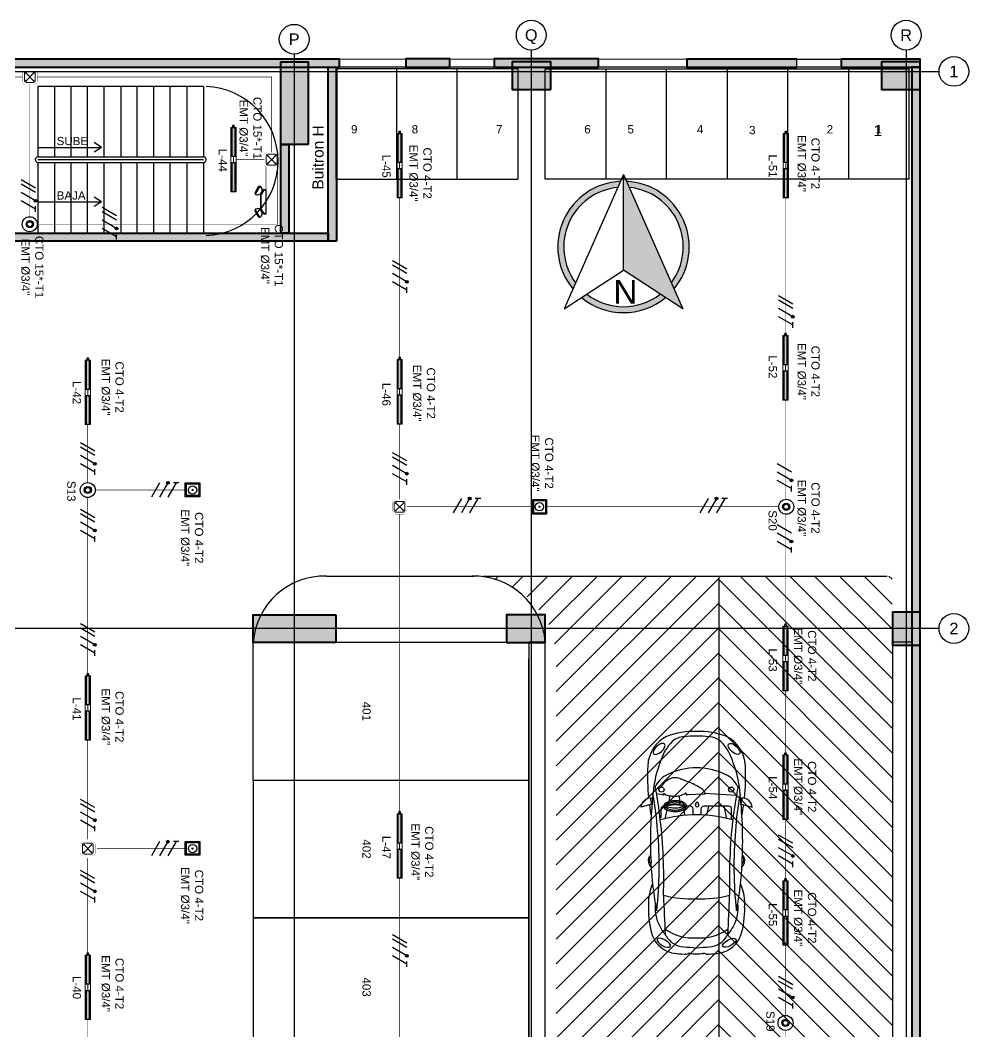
# Model space of a CAD drawing. Header units: millimetres. Extents: x -629 to 509, y -240 to 968.
# Drawn here: x 261.21 to 278.41, y 85.41 to 103.75 of the extents above; entities that cross this region are included whole.
import ezdxf
from ezdxf.enums import TextEntityAlignment as Align
from ezdxf.lldxf.tags import DXFTag

# ---------------------------------------------------------------- set-up
doc = ezdxf.new("R2010")
doc.units = ezdxf.units.MM
doc.linetypes.add('DASHED2', pattern=[9.525, 6.35, -3.175])
doc.linetypes.add('LÍNEAS_OCULTASX2', pattern=[0.75, 0.5, -0.25])
for name, color, linetype in [('-ALAMBRADO', 7, 'Continuous'), ('-CN-GYD-ILUMINACION-EM', 1, 'Continuous'), ('-CN-GYD-TEXTOS', 7, 'Continuous'), ('-parquead', 253, 'Continuous'), ('@F1', 251, 'Continuous'), ('A_CIRCULO DE EJES', 252, 'Continuous'), ('AREA PARQUEO', 253, 'Continuous'), ('CAJA DE PASO', 86, 'Continuous'), ('GG_EMERGENCIA 03', 1, 'Continuous'), ('GG_LUMINARIA LED HERMETICA', 1, 'Continuous'), ('GG_PISO 2', 8, 'Continuous'), ('GG_PISO 3', 8, 'Continuous'), ('GG_PISO 4', 8, 'Continuous'), ('HACHTCOLUMNA', 252, 'Continuous'), ('LUMINARIA DE EMERGENCIA', 5, 'Continuous'), ('NORTE', 7, 'Continuous'), ('PROYECCION', 251, 'DASHED2'), ('SENSOR MOVIMIENTO', 3, 'Continuous'), ('Textos-espacios', 253, 'Continuous')]:
    doc.layers.add(name, color=color, linetype=linetype)
doc.layers.add('-auxiliar', color=190, linetype='Continuous', plot=False)
for name, color, linetype, lineweight in [('-CN-GYD-INTERRUPTORES DE PARED', 3, 'Continuous', 20), ('-CN-GYD-TUBERÍA PRINCIPAL ILUMINACION', 5, 'Continuous', 5), ('-CN-GYD-TUBERÍA TOMACORRIENTE PVC', 86, 'Continuous', 18), ('_TEXTO', 7, 'Continuous', 9), ('Estructura', 250, 'Continuous', 40), ('LUMINARIA DE EMERGENCIA PARA SOBREPONER', 7, 'Continuous', 25), ('Muro', 250, 'Continuous', 40), ('Piso', 253, 'Continuous', 30), ('TEXTOS', 250, 'Continuous', 20), ('Vidrio', 254, 'Continuous', 30)]:
    doc.layers.add(name, color=color, linetype=linetype, lineweight=lineweight)
doc.layers.add('JCA_HATCH 254', color=7, linetype='Continuous', true_color=0xd1d1d1)
doc.styles.add('A_TEXT1', font='arial.ttf')
doc.styles.add('GYD', font='arial.ttf', dxfattribs={"height": 2.5})
doc.styles.get("Standard").update_dxf_attribs({"font": 'arial.ttf'})
tags = doc.linetypes.add('EMT_LINE', pattern='A,0.5,-0.2,["EMT",Standard,S=0.1,R=0,X=-0.1,Y=-0.05],-0.25', length=0.95).pattern_tags.tags
tags[6] = DXFTag(74, 10)
pattern_1 = [(270, (73.633, -1.35), (10.40324, -6.00631), [1.50158, -10.51105]), (360, (73.6335, -2.101), (10.40324, 6.00631), [0.75079, -20.05569]), (360, (73.6335, -2.289), (10.40324, 6.00631), [0.60063, -20.20584]), (360, (73.6335, -1.9134), (10.40324, 6.00631), [0.60063, -20.20584]), (330, (73.633, -2.477), (10.40324, 6.00631), [0.4805, -11.53212]), (30, (73.633, -1.726), (4e-09, 12.01262), [0.4805, -11.53212])]

# ---------------------------------------------------------------- blocks, each defined once
blk = doc.blocks.new('GG_HERMETICA')
h = blk.add_hatch()
h.set_pattern_fill('SWAMP', color=252, scale=0.472938, angle=270)
h.set_pattern_definition(pattern_1)
h.paths.add_polyline_path([(-20, -30), (-20, 17), (-550, 17), (-550, -30)])
h = blk.add_hatch()
h.set_pattern_fill('SWAMP', color=252, scale=0.472938, angle=270)
h.set_pattern_definition(pattern_1)
h.paths.add_polyline_path([(620, -30), (620, 17), (90, 17), (90, -30)])
at = {"layer": '-CN-GYD-INTERRUPTORES DE PARED', "color": 1, "extrusion": (0, 0, -1)}
for p, q in [((-550, -53), (-550, 40)), ((-550, 40), (-525, 40)), ((-525, 40), (-20, 40)), ((90, 40), (620, 40)), ((620, 40), (620, -53)), ((-20, -53), (-550, -53)), ((594, -53), (90, -53)), ((620, -53), (594, -53))]:
    blk.add_line(p, q, dxfattribs=at)
at = {"layer": '-CN-GYD-INTERRUPTORES DE PARED', "color": 1}
for p, q in [((90, 40), (-20, 40)), ((-20, 40), (-20, -53)), ((90, -53), (90, 40)), ((622, 6), (620, 6)), ((620, 6), (620, -6)), ((622, 10), (623, 11)), ((622, 8), (622, 10)), ((622, 7), (622, 8)), ((622, 5), (622, 7)), ((622, -6), (622, 6)), ((623, 4), (622, 5)), ((622, -3), (623, 1)), ((623, 11), (623, 11)), ((623, 11), (630, 11)), ((623, 1), (623, 4)), ((623, 1), (623, 1)), ((630, 11), (630, 6)), ((630, 6), (631, 6)), ((631, 6), (631, 9)), ((631, 9), (639, 9)), ((639, 9), (639, 6)), ((639, 6), (640, 6)), ((640, 10), (650, 10)), ((640, 6), (640, 10)), ((650, 10), (652, 8)), ((652, 8), (656, 8)), ((656, 8), (658, 8)), ((658, 8), (661, 5)), ((661, 5), (661, -6)), ((-20, -6), (90, -6)), ((620, -19), (620, -6)), ((622, -19), (620, -19)), ((622, -6), (622, -3)), ((622, -6), (622, -9)), ((622, -6), (622, -19)), ((622, -9), (623, -13)), ((623, -17), (622, -18)), ((622, -18), (622, -19)), ((622, -19), (622, -21)), ((622, -21), (622, -22)), ((622, -22), (623, -24)), ((623, -13), (623, -14)), ((623, -14), (623, -17)), ((623, -24), (623, -24)), ((623, -24), (630, -24)), ((630, -24), (630, -19)), ((630, -19), (631, -19)), ((631, -19), (631, -22)), ((631, -22), (639, -22)), ((639, -22), (639, -19)), ((639, -19), (640, -19)), ((640, -19), (640, -22)), ((640, -22), (650, -22)), ((650, -22), (652, -20)), ((652, -20), (656, -20)), ((656, -20), (658, -20)), ((658, -20), (661, -17)), ((661, -17), (661, -6))]:
    blk.add_line(p, q, dxfattribs=at)
for points in [[(623, 4), (630, 4)], [(623, 1), (630, 1)], [(629, 11), (629, 4), (629, 1), (629, -6)], [(630, 6), (630, -6)], [(631, 6), (631, -6)], [(639, 2), (631, 2)], [(639, 6), (639, -6)], [(640, 6), (640, -6)], [(640, 1), (650, 1), (650, 3), (640, 3)], [(650, 3), (652, 5)], [(650, 1), (652, -3)], [(652, 8), (652, -6)], [(-20, -53), (90, -53)], [(623, -14), (630, -14)], [(623, -17), (630, -17)], [(629, -24), (629, -17), (629, -14), (629, -6)], [(630, -19), (630, -6)], [(631, -19), (631, -6)], [(639, -15), (631, -15)], [(639, -19), (639, -6)], [(640, -19), (640, -6)], [(640, -14), (650, -14), (650, -15), (640, -15)], [(650, -14), (652, -10)], [(650, -15), (652, -17)], [(652, -20), (652, -6)]]:
    blk.add_lwpolyline(points, dxfattribs=at)
at = {"color": 1}
for points in [[(-20, 17), (-20, -30), (-550, -30), (-550, 17)], [(620, 17), (620, -30), (90, -30), (90, 17)]]:
    blk.add_lwpolyline(points, close=True, dxfattribs=at)
blk = doc.blocks.new('A_B_Eje')
at = {"layer": 'A_CIRCULO DE EJES', "ltscale": 1.5}
blk.add_circle((0, 0), 0.0045, dxfattribs=at)
at = {"layer": 'A_CIRCULO DE EJES', "ltscale": 1.5, "style": 'A_TEXT1'}
blk.add_attdef('EJE', text='', height=0.0035, dxfattribs=at).set_placement((0, 0), align=Align.MIDDLE_CENTER)
blk = doc.blocks.new('O6C20-MDW')
at = {"layer": 'SENSOR MOVIMIENTO'}
for radius in [129, 62.1, 43.1]:
    blk.add_circle((63166, 32657), radius, dxfattribs=at)
blk = doc.blocks.new('Caja de paso')
at = {"layer": '-CN-GYD-TUBERÍA TOMACORRIENTE PVC', "const_width": 0.00173}
blk.add_lwpolyline([(-0.111, 0.067), (-0.111, -0.067, 0.414214), (-0.067, -0.111), (0.067, -0.111, 0.414214), (0.111, -0.067), (0.111, 0.067, 0.414214), (0.067, 0.111), (-0.067, 0.111, 0.414214)], format="xyb", close=True, dxfattribs=at)
at = {"layer": '-CN-GYD-TUBERÍA TOMACORRIENTE PVC'}
blk.add_lwpolyline([(-0.057, -0.082), (0.057, -0.082, 0.414214), (0.082, -0.057), (0.082, 0.057, 0.414214), (0.057, 0.082), (-0.057, 0.082, 0.414214), (-0.082, 0.057), (-0.082, -0.057, 0.414214)], format="xyb", close=True, dxfattribs=at)
at = {"layer": '-CN-GYD-TUBERÍA TOMACORRIENTE PVC', "linetype": 'LÍNEAS_OCULTASX2'}
for points in [[(-0.057, 0.057), (0.057, -0.057)], [(0.057, 0.057), (-0.057, -0.057)]]:
    blk.add_lwpolyline(points, dxfattribs=at)
at = {"layer": '-CN-GYD-TUBERÍA TOMACORRIENTE PVC'}
for centre in [(-0.057, 0.057), (0.057, 0.057), (-0.057, -0.057), (0.057, -0.057)]:
    blk.add_circle(centre, 0.00665, dxfattribs=at)
blk = doc.blocks.new('3x')
at = {"layer": '-ALAMBRADO'}
h = blk.add_hatch(color=256, dxfattribs=at)
edge = h.paths.add_edge_path()
edge.add_arc((0.078, 0.13), 0.025, 0, 360)
for p, q in [((-0.152, 0.13), (-0.302, -0.13)), ((-0.072, 0.13), (-0.222, -0.13)), ((0.078, 0.13), (-0.072, -0.13)), ((0.228, 0.13), (0.078, -0.13))]:
    blk.add_line(p, q, dxfattribs=at)
blk.add_lwpolyline([(0.278, 0.13), (0.178, 0.13)], dxfattribs=at)
blk.add_circle((0.078, 0.13), 0.025, dxfattribs=at)
blk = doc.blocks.new('*U60')
at = {"layer": '-ALAMBRADO'}
blk.add_blockref('3x', (0, 0), dxfattribs=at)
blk = doc.blocks.new('A$Cf847e5f9')
h = blk.add_hatch(color=256)
h.dxf.hatch_style = 1
h.paths.add_polyline_path([(-0.94, 0.95), (-0.48, 1.98, -0.58483), (6.62, 18.02), (7.08, 19.06, 0.618991)])
h.paths.add_polyline_path([(15.65, 1.98), (16.1, 0.95, 0.618991), (8.08, 19.06), (8.54, 18.02, -0.58483)])
at = {"true_color": 0x636466}
h = blk.add_hatch(color=251, dxfattribs=at)
h.dxf.hatch_style = 1
h.paths.add_polyline_path([(7.58, 4.1), (17.59, -2.41), (7.58, 20.19)])
h = blk.add_hatch(color=256)
h.dxf.hatch_style = 1
h.paths.add_polyline_path([(1.39, 0.07), (0.5, -0.5, 0.361596), (14.66, -0.5), (13.78, 0.07, -0.344197)])
for points in [[(-2.43, -2.41), (7.58, 4.1)], [(17.59, -2.41), (7.58, 4.1)]]:
    blk.add_lwpolyline(points)
at = {"layer": 'NORTE'}
for q in [(-2.43, -2.41), (17.59, -2.41)]:
    blk.add_line((7.58, 20.19), q, dxfattribs=at)
blk.add_lwpolyline([(7.58, 4.1), (7.58, 20.19)], dxfattribs=at)
for radius, start, end in [(11.06, 92.5879, 219.6164), (11.06, 320.3836, 87.4121), (10.06, 95.4614, 216.7429), (10.06, 323.2571, 84.5386), (10.06, 232.0134, 307.9866), (11.06, 230.2404, 309.7596)]:
    blk.add_arc((7.58, 8), radius, start, end, dxfattribs=at)
at = {"layer": 'NORTE', "insert": (5.88, 2.43), "char_height": 4, "attachment_point": 1}
blk.add_mtext_dynamic_manual_height_columns('N', width=1.3231, gutter_width=12.5, heights=[0], dxfattribs=at)
blk = doc.blocks.new('A$Cc7fbbbd8')
at = {"layer": 'GG_EMERGENCIA 03', "ltscale": 0.3}
h = blk.add_hatch(dxfattribs=at)
h.set_pattern_fill('ANSI31', color=256, scale=0.0005, angle=90)
h.set_pattern_definition([(135, (0.0614115, 0.0595737), (-0.00112253, -0.00112253), [])])
edge = h.paths.add_edge_path()
edge.add_arc((0.0614, 0.1), 0.00475, 0, 360)
for points in [[(-0.005, 0.0348), (-0.005, 0.1606), (0.1278, 0.1606), (0.1278, 0.0348)], [(0.005, 0.0448), (0.005, 0.1506), (0.1178, 0.1506), (0.1178, 0.0448)]]:
    blk.add_lwpolyline(points, close=True, dxfattribs=at)
for radius in [0.0376, 0.00475]:
    blk.add_circle((0.0614, 0.1), radius, dxfattribs=at)
blk = doc.blocks.new('*U67')
at = {"layer": '-CN-GYD-ILUMINACION-EM', "ltscale": 0.3}
for p, q in [((-145, 270), (-200, 170)), ((-114, 285), (-197, 136)), ((-119, 277), (-119, 277)), ((-193, 144), (-193, 144)), ((-145, -270), (-200, -170)), ((-114, -285), (-197, -136)), ((-193, -144), (-193, -144)), ((-119, -277), (-119, -277))]:
    blk.add_line(p, q, dxfattribs=at)
at = {"layer": '-CN-GYD-ILUMINACION-EM'}
for p, q in [((0, 217), (-46, 217)), ((0, 207), (-40, 207)), ((0, -217), (0, 217)), ((-104, 116), (-104, -116)), ((-94, 114), (-94, -114)), ((-46, -217), (0, -217)), ((-40, -207), (0, -207))]:
    blk.add_line(p, q, dxfattribs=at)
for points in [[(-46, 217), (-104, 116)], [(-40, 207), (-94, 114)], [(-56, 199), (-70, 208)], [(-96, 130), (-110, 138)], [(-96, -130), (-110, -138)], [(-46, -217), (-104, -116)], [(-40, -207), (-94, -114)], [(-56, -199), (-70, -208)]]:
    blk.add_lwpolyline(points, dxfattribs=at)
at = {"layer": '-CN-GYD-ILUMINACION-EM', "ltscale": 0.3}
for centre, radius, start, end in [((-156, 211), 85.5, 240.9715, 60.9715), ((-128, 260), 19.1, 60.9715, 150.9715), ((-183, 161), 19.1, 150.9715, 240.9715), ((-183, -161), 19.1, 119.0285, 209.0285), ((-156, -211), 85.5, 299.0285, 119.0285), ((-128, -260), 19.1, 209.0285, 299.0285)]:
    blk.add_arc(centre, radius, start, end, dxfattribs=at)
at = {"layer": '-CN-GYD-TEXTOS', "style": 'GYD'}
blk.add_attdef('5', (-68, -406), '', height=125, rotation=90, dxfattribs=at)
blk = doc.blocks.new('estructura etapa 3')
at = {"layer": 'HACHTCOLUMNA', "transparency": 33554687}
h = blk.add_hatch(color=256, dxfattribs=at)
h.paths.add_polyline_path([(-91.651, -6658.124), (-91.651, -6657.624), (-92.35, -6657.624), (-92.35, -6658.124)])
h.paths.add_polyline_path([(-49.354, -6658.124), (-49.354, -6657.624), (-50.055, -6657.624), (-50.055, -6658.124)])
h.paths.add_polyline_path([(-56.053, -6658.124), (-56.053, -6657.624), (-56.753, -6657.624), (-56.753, -6658.124)])
h.paths.add_polyline_path([(-76.45, -6659.124), (-76.95, -6659.124), (-76.95, -6657.624), (-76.45, -6657.624)])
h.paths.add_polyline_path([(-83.95, -6659.124), (-84.45, -6659.124), (-84.45, -6657.624), (-83.95, -6657.624)])
h.paths.add_polyline_path([(-60.452, -6659.124), (-60.952, -6659.124), (-60.952, -6657.624), (-60.452, -6657.624)])
h.paths.add_polyline_path([(-67.95, -6659.124), (-68.45, -6659.124), (-68.45, -6657.624), (-67.95, -6657.624)])
h.paths.add_polyline_path([(-91.85, -6668.199), (-91.851, -6667.599), (-92.35, -6667.599), (-92.349, -6668.199)])
h.paths.add_polyline_path([(-49.354, -6668.199), (-49.354, -6667.599), (-49.854, -6667.599), (-49.854, -6668.199)])
h.paths.add_polyline_path([(-56.154, -6668.149), (-56.154, -6667.649), (-56.854, -6667.649), (-56.854, -6668.149)])
h.paths.add_polyline_path([(-59.952, -6667.649), (-59.952, -6668.149), (-61.452, -6668.149), (-61.452, -6667.649)])
h.paths.add_polyline_path([(-75.95, -6667.649), (-75.95, -6668.149), (-77.45, -6668.149), (-77.45, -6667.649)])
h.paths.add_polyline_path([(-68.95, -6667.649), (-68.95, -6668.149), (-67.45, -6668.149), (-67.45, -6667.649)])
h.paths.add_polyline_path([(-84.95, -6667.649), (-84.95, -6668.149), (-83.45, -6668.149), (-83.45, -6667.649)])
h.paths.add_polyline_path([(-91.85, -6676.199), (-91.85, -6675.599), (-92.349, -6675.599), (-92.349, -6676.199)])
h.paths.add_polyline_path([(-49.354, -6676.199), (-49.354, -6675.599), (-49.854, -6675.599), (-49.854, -6676.199)])
h.paths.add_polyline_path([(-56.154, -6676.149), (-56.154, -6675.649), (-56.754, -6675.649), (-56.754, -6676.149)])
h.paths.add_polyline_path([(-59.952, -6675.649), (-59.952, -6676.149), (-61.452, -6676.149), (-61.452, -6675.649)])
h.paths.add_polyline_path([(-75.95, -6675.649), (-75.95, -6676.149), (-77.45, -6676.149), (-77.45, -6675.649)])
h.paths.add_polyline_path([(-68.95, -6675.649), (-68.95, -6676.149), (-67.45, -6676.149), (-67.45, -6675.649)])
h.paths.add_polyline_path([(-84.95, -6675.649), (-84.95, -6676.149), (-83.45, -6676.149), (-83.45, -6675.649)])
h.paths.add_polyline_path([(-91.847, -6686.299), (-91.851, -6685.699), (-92.35, -6685.699), (-92.346, -6686.299)])
h.paths.add_polyline_path([(-49.354, -6686.299), (-49.354, -6685.699), (-49.854, -6685.699), (-49.854, -6686.299)])
h.paths.add_polyline_path([(-56.154, -6686.249), (-56.154, -6685.749), (-56.754, -6685.749), (-56.754, -6686.249)])
h.paths.add_polyline_path([(-59.952, -6685.749), (-59.952, -6686.249), (-61.452, -6686.249), (-61.452, -6685.749)])
h.paths.add_polyline_path([(-75.95, -6685.749), (-75.95, -6686.249), (-77.45, -6686.249), (-77.45, -6685.749)])
h.paths.add_polyline_path([(-68.95, -6685.749), (-68.95, -6686.249), (-67.45, -6686.249), (-67.45, -6685.749)])
h.paths.add_polyline_path([(-84.95, -6685.749), (-84.95, -6686.249), (-83.45, -6686.249), (-83.45, -6685.749)])
h.paths.add_polyline_path([(-49.353, -6694.294), (-49.354, -6693.699), (-49.855, -6693.699), (-49.854, -6694.294)])
h.paths.add_polyline_path([(-56.054, -6694.249), (-56.054, -6693.749), (-56.753, -6693.749), (-56.753, -6694.249)])
h.paths.add_polyline_path([(-91.651, -6694.249), (-91.651, -6693.749), (-92.35, -6693.749), (-92.35, -6694.249)])
h.paths.add_polyline_path([(-59.952, -6693.749), (-59.952, -6694.249), (-61.452, -6694.249), (-61.452, -6693.749)])
h.paths.add_polyline_path([(-75.95, -6693.749), (-75.95, -6694.249), (-77.45, -6694.249), (-77.45, -6693.749)])
h.paths.add_polyline_path([(-68.95, -6693.749), (-68.95, -6694.249), (-67.45, -6694.249), (-67.45, -6693.749)])
h.paths.add_polyline_path([(-84.95, -6693.749), (-84.95, -6694.249), (-83.45, -6694.249), (-83.45, -6693.749)])
h.paths.add_polyline_path([(-49.359, -6703.974), (-49.359, -6703.374), (-49.859, -6703.374), (-49.859, -6703.974)])
h.paths.add_polyline_path([(-56.054, -6703.924), (-56.054, -6703.424), (-56.753, -6703.424), (-56.753, -6703.924)])
h.paths.add_polyline_path([(-67.95, -6704.924), (-67.95, -6703.424), (-68.45, -6703.424), (-68.45, -6704.924)])
h.paths.add_polyline_path([(-91.651, -6703.924), (-91.651, -6703.424), (-92.35, -6703.424), (-92.35, -6703.924)])
h.paths.add_polyline_path([(-61.847, -6703.424), (-60.347, -6703.424), (-60.347, -6703.924), (-61.847, -6703.924)])
h.paths.add_polyline_path([(-83.95, -6704.924), (-83.95, -6703.424), (-84.45, -6703.424), (-84.45, -6704.924)])
h.paths.add_polyline_path([(-76.45, -6704.924), (-76.45, -6703.424), (-76.95, -6703.424), (-76.95, -6704.924)])
h.paths.add_polyline_path([(-49.354, -6711.949), (-49.354, -6711.449), (-50.054, -6711.449), (-50.054, -6711.949)])
h.paths.add_polyline_path([(-55.954, -6711.949), (-55.954, -6711.449), (-56.654, -6711.449), (-56.654, -6711.949)])
h.paths.add_polyline_path([(-91.65, -6711.949), (-91.65, -6711.449), (-92.35, -6711.449), (-92.35, -6711.949)])
h.paths.add_polyline_path([(-60.952, -6711.949), (-60.952, -6709.549), (-60.452, -6709.549), (-60.452, -6711.949)])
h.paths.add_polyline_path([(-68.45, -6709.549), (-68.45, -6711.949), (-67.95, -6711.949), (-67.95, -6709.549)])
h.paths.add_polyline_path([(-76.95, -6709.549), (-76.95, -6711.949), (-76.45, -6711.949), (-76.45, -6709.549)])
h.paths.add_polyline_path([(-83.95, -6709.549), (-83.95, -6711.949), (-84.45, -6711.949), (-84.45, -6709.549)])
at = {"layer": 'Estructura', "transparency": 33554687}
for points in [[(-60.452, -6659.124), (-60.952, -6659.124), (-60.952, -6657.624), (-60.452, -6657.624)], [(-56.053, -6658.124), (-56.053, -6657.624), (-56.753, -6657.624), (-56.753, -6658.124)], [(-49.354, -6658.124), (-49.354, -6657.624), (-50.055, -6657.624), (-50.055, -6658.124)], [(-59.952, -6667.649), (-59.952, -6668.149), (-61.452, -6668.149), (-61.452, -6667.649)], [(-56.154, -6668.149), (-56.154, -6667.649), (-56.854, -6667.649), (-56.854, -6668.149)], [(-49.354, -6668.199), (-49.354, -6667.599), (-49.854, -6667.599), (-49.854, -6668.199)]]:
    blk.add_lwpolyline(points, close=True, dxfattribs=at)
blk = doc.blocks.new('A$Caedca3e0')
at = {"layer": 'JCA_HATCH 254', "linetype": 'Continuous', "ltscale": 0.3, "transparency": 33554687}
h = blk.add_hatch(color=256, dxfattribs=at)
h.dxf.hatch_style = 1
h.paths.add_polyline_path([(26.923, 56.688), (26.923, 56.838)], flags=17)
h.paths.add_polyline_path([(26.923, 56.688), (26.923, 56.838), (25.482, 56.838), (25.489, 56.688), (24.689, 56.688), (24.689, 56.838), (22.691, 56.838), (22.691, 56.688)])
h.paths.add_polyline_path([(21.091, 56.689), (21.091, 56.839), (19.194, 56.839), (19.194, 56.689)])
h.paths.add_polyline_path([(18.394, 56.689), (18.394, 56.839), (17.592, 56.838), (17.592, 56.688)])
h.paths.add_polyline_path([(16.392, 56.689), (16.392, 56.839), (7.345, 56.838), (7.345, 56.688)])
h.paths.add_polyline_path([(6.545, 56.688), (6.545, 56.838), (5.741, 56.839), (5.741, 56.689)])
h.paths.add_polyline_path([(4.141, 56.687), (4.141, 56.837), (2.144, 56.838), (2.144, 56.688)])
h.paths.add_polyline_path([(0.944, 56.689), (0.944, 56.839), (-1.054, 56.838), (-1.054, 56.688)])
h.paths.add_polyline_path([(-2.254, 56.688), (-2.254, 56.838), (-3.456, 56.838), (-3.456, 56.688)])
h.paths.add_polyline_path([(-4.256, 56.689), (-4.256, 56.839), (-5.553, 56.838), (-5.553, 56.688)])
h.paths.add_polyline_path([(-7.153, 56.689), (-7.153, 56.839), (-9.137, 56.838), (-9.137, 56.688)])
h.paths.add_polyline_path([(-9.937, 56.688), (-9.937, 56.838), (-11.533, 56.838), (-11.533, 56.688)])
at = {"layer": 'JCA_HATCH 254'}
h = blk.add_hatch(color=256, dxfattribs=at)
h.paths.add_polyline_path([(16.337, 53.534), (16.187, 53.534), (16.187, 56.688), (16.337, 56.688)])
h.paths.add_polyline_path([(7.828, 53.534), (7.828, 53.684), (16.187, 53.684), (16.187, 53.534)])
h.paths.add_polyline_path([(15.475, 53.684), (15.325, 53.684), (15.325, 55.288), (15.475, 55.288)])
h.paths.add_polyline_path([(7.978, 54.68), (7.828, 54.68), (7.828, 55.288), (7.978, 55.288)])
edge = h.paths.add_edge_path()
edge.add_line((15.325, 56.339), (15.325, 56.489))
edge.add_line((15.325, 56.489), (15.325, 56.338))
at = {"layer": 'JCA_HATCH 254', "linetype": 'Continuous', "ltscale": 0.3, "transparency": 33554687}
h = blk.add_hatch(color=256, dxfattribs=at)
h.dxf.hatch_style = 1
h.paths.add_polyline_path([(26.924, 56.688), (26.774, 56.688), (26.774, 2.964), (26.924, 2.964)])
at = {"layer": 'Piso'}
h = blk.add_hatch(dxfattribs=at)
h.set_pattern_fill('ANSI31', color=256, scale=0.1, angle=-41.916, style=0)
h.set_pattern_definition([(45, (21.66152, 24.60482), (-0.2245064, 0.2245064), [])])
h.paths.add_polyline_path([(23.273, 47.464), (23.273, 20.314), (20.323, 20.314), (20.323, 46.114), (20.184, 46.604), (19.891, 47.021), (19.478, 47.318), (18.99, 47.464)])
h = blk.add_hatch(dxfattribs=at)
h.set_pattern_fill('ANSI31', color=256, scale=0.1, angle=-41.916, style=0)
h.set_pattern_definition([(135, (24.98385, 24.60482), (0.2245064, 0.2245064), [])])
h.paths.add_polyline_path([(23.273, 47.464), (23.273, 20.314), (26.433, 20.314), (26.413, 47.464)])
at = {"layer": '-auxiliar', "elevation": -201.258}
blk.add_lwpolyline([(7.828, 53.534), (7.828, 53.684), (16.187, 53.684), (16.187, 53.534)], close=True, dxfattribs=at)
at = {"layer": '-parquead'}
blk.add_line((20.124, 56.663), (26.723, 56.663), dxfattribs=at)
for points in [[(16.392, 56.838), (17.592, 56.839), (17.592, 56.689), (16.392, 56.689)], [(18.394, 56.839), (22.691, 56.838), (22.691, 56.688), (18.394, 56.689)], [(24.689, 56.838), (25.489, 56.838), (25.489, 56.688), (24.689, 56.688)]]:
    blk.add_lwpolyline(points, close=True, dxfattribs=at)
for points in [[(19.624, 56.663), (16.324, 56.663), (16.324, 54.663), (19.624, 54.663)], [(17.424, 56.663), (17.424, 54.663)], [(18.524, 54.663), (18.524, 56.663)], [(19.624, 56.663), (19.624, 54.663)], [(26.723, 54.663), (20.124, 54.663), (20.124, 56.663)], [(21.223, 56.663), (21.223, 54.663)], [(22.323, 54.663), (22.323, 56.663)], [(23.423, 56.663), (23.423, 54.663)], [(24.523, 54.663), (24.523, 56.663)], [(25.623, 56.663), (25.623, 54.663)], [(26.723, 54.663), (26.723, 56.663)]]:
    blk.add_lwpolyline(points, dxfattribs=at)
at = {"layer": 'AREA PARQUEO'}
for p, q in [((10.923, 56.338), (10.923, 55.064)), ((13.923, 56.338), (10.923, 56.338)), ((11.223, 56.338), (11.223, 55.064)), ((11.523, 55.064), (11.523, 56.338)), ((11.823, 55.064), (11.823, 56.338)), ((12.123, 55.064), (12.123, 56.338)), ((12.423, 56.338), (12.423, 55.064)), ((12.723, 55.064), (12.723, 56.338)), ((13.023, 55.064), (13.023, 56.338)), ((13.323, 55.064), (13.323, 56.338)), ((13.623, 56.338), (13.623, 55.064)), ((13.923, 56.338), (13.923, 55.064)), ((10.923, 55.064), (13.923, 55.064)), ((10.923, 55.014), (13.923, 55.014)), ((10.923, 54.964), (13.923, 54.964)), ((10.923, 54.964), (10.923, 53.684)), ((11.223, 54.964), (11.223, 53.684)), ((11.523, 53.684), (11.523, 54.964)), ((11.823, 53.684), (11.823, 54.964)), ((12.123, 53.684), (12.123, 54.964)), ((12.423, 54.964), (12.423, 53.684)), ((12.723, 53.684), (12.723, 54.964)), ((13.023, 53.684), (13.023, 54.964)), ((13.323, 53.684), (13.323, 54.964)), ((13.623, 54.964), (13.623, 53.684)), ((13.923, 54.964), (13.923, 53.684)), ((16.158, 47.464), (18.826, 47.464)), ((19.825, 28.815), (19.825, 45.964))]:
    blk.add_line(p, q, dxfattribs=at)
for points in [[(14.825, 43.761), (14.825, 46.264), (19.825, 46.264), (19.825, 43.761)], [(20.123, 46.264), (19.825, 46.264), (19.825, 20.664), (20.123, 20.664)], [(26.774, 46.264), (26.423, 46.264), (26.423, 20.664), (26.774, 20.664)], [(14.825, 43.761), (14.825, 41.266), (19.825, 41.266), (19.825, 43.761)], [(14.825, 41.266), (14.825, 38.764), (19.825, 38.764), (19.825, 41.266)]]:
    blk.add_lwpolyline(points, close=True, dxfattribs=at)
for centre, radius, start, end in [((10.923, 55.014), 0.05, 90, 270), ((13.923, 55.014), 0.05, 270, 90), ((16.122, 46.164), 1.301, 88.3967, 175.5945), ((18.826, 46.164), 1.301, 4.4055, 91.6033)]:
    blk.add_arc(centre, radius, start, end, dxfattribs=at)
at = {"layer": 'GG_PISO 3'}
for points in [[(10.923, 55.236), (12.073, 55.236), (11.944, 55.15)], [(11.059, 55.236), (12.073, 55.236), (11.944, 55.323)], [(11.059, 54.248), (12.073, 54.248), (11.944, 54.335)], [(10.923, 54.248), (12.073, 54.248), (11.944, 54.162)]]:
    blk.add_lwpolyline(points, dxfattribs=at)
at = {"layer": 'Muro'}
for points in [[(16.392, 56.688), (16.392, 56.838), (7.345, 56.838), (7.345, 56.688)], [(16.337, 53.534), (16.187, 53.534), (16.187, 56.688), (16.337, 56.688)], [(18.394, 56.689), (18.394, 56.839), (17.592, 56.839), (17.592, 56.689)], [(21.091, 56.689), (21.091, 56.839), (19.194, 56.839), (19.194, 56.689)], [(26.923, 56.688), (26.923, 56.838), (25.489, 56.838), (25.489, 56.688)], [(26.924, 56.688), (26.774, 56.688), (26.774, 2.964), (26.924, 2.964)], [(15.475, 53.684), (15.325, 53.684), (15.325, 55.288), (15.475, 55.288)], [(7.828, 53.534), (7.828, 53.684), (16.187, 53.684), (16.187, 53.534)]]:
    blk.add_lwpolyline(points, close=True, dxfattribs=at)
blk.add_lwpolyline([(24.689, 56.838), (22.691, 56.838), (22.691, 56.688), (24.689, 56.688)], dxfattribs=at)
at = {"layer": 'Piso'}
for p, q in [((18.99, 47.464), (26.323, 47.464)), ((23.273, 47.464), (23.273, 20.164))]:
    blk.add_line(p, q, dxfattribs=at)
at = {"layer": 'PROYECCION'}
blk.add_arc((13.927, 54.989), 1.351, 271.9764, 88.0236, dxfattribs=at)
at = {"layer": 'Vidrio'}
blk.add_blockref('estructura etapa 3', (76.277, 6714.412), dxfattribs=at)
at = {"layer": 'GG_PISO 3', "char_height": 0.15, "attachment_point": 1, "rotation": 360}
for s, insert in [('SUBE', (11.262, 55.427)), ('BAJA', (11.262, 54.439))]:
    blk.add_mtext_dynamic_manual_height_columns(s, width=0.89145, gutter_width=5, heights=[0], dxfattribs=dict(at, insert=insert))
at = {"layer": 'Textos-espacios', "char_height": 0.15}
for s, insert, attachment_point, rotation in [('9', (16.601, 55.64), 1, 360), ('8', (17.701, 55.64), 1, 360), ('7', (19.347, 55.64), 3, 0), ('6', (20.947, 55.64), 3, 0), ('5', (21.614, 55.64), 1, 360), ('4', (22.99, 55.64), 3, 0), ('3', (23.821, 55.625), 1, 360), ('2', (25.346, 55.64), 3, 0), ('1', (26.231, 55.64), 3, 0), ('401', (16.958, 45.186), 1, 270), ('402', (16.958, 42.691), 1, 270), ('403', (16.958, 40.188), 1, 270)]:
    blk.add_mtext_dynamic_manual_height_columns(s, width=0.89145, gutter_width=5, heights=[0], dxfattribs=dict(at, insert=insert, attachment_point=attachment_point, rotation=rotation))
blk = doc.blocks.new('2x')
at = {"layer": '-ALAMBRADO'}
h = blk.add_hatch(color=256, dxfattribs=at)
edge = h.paths.add_edge_path()
edge.add_arc((0.075, 0.13), 0.025, 0, 360)
for p, q in [((-0.075, 0.13), (-0.225, -0.13)), ((0.075, 0.13), (-0.075, -0.13)), ((0.225, 0.13), (0.075, -0.13))]:
    blk.add_line(p, q, dxfattribs=at)
blk.add_lwpolyline([(0.275, 0.13), (0.175, 0.13)], dxfattribs=at)
blk.add_circle((0.075, 0.13), 0.025, dxfattribs=at)
blk = doc.blocks.new('*U63')
at = {"layer": '-ALAMBRADO'}
blk.add_blockref('2x', (0, 0), dxfattribs=at)

msp = doc.modelspace()

# ---------------------------------------------------------------- linework, layer by layer
at = {"layer": '-CN-GYD-TUBERÍA PRINCIPAL ILUMINACION', "linetype": 'EMT_LINE', "ltscale": 15, "const_width": 0.01}
for points in [[(259.932, 101.813), (259.932, 102.719), (261.249, 102.719)], [(261.518, 102.719), (265.77, 102.719), (265.77, 101.352)], [(261.384, 102.586), (261.384, 100.184)], [(265.878, 101.092), (265.878, 100.05), (261.52, 100.05)], [(265.636, 101.219), (265.124, 101.219)], [(265.669, 101.089), (265.669, 100.65)], [(268.09, 100.526), (268.09, 97.636)], [(275.09, 100.526), (275.09, 99.427), (275.09, 98.071)], [(275.09, 96.86), (275.09, 95.047)], [(262.435, 96.415), (262.435, 95.365)], [(268.09, 96.426), (268.09, 95.059)], [(262.571, 95.229), (264.213, 95.229)], [(262.435, 95.093), (262.435, 91.904)], [(268.225, 94.926), (270.504, 94.926)], [(270.756, 94.926), (273.282, 94.926)], [(273.282, 94.926), (274.967, 94.926)], [(268.09, 94.792), (268.09, 89.401)], [(275.09, 94.795), (275.09, 92.802)], [(275.091, 91.592), (275.091, 90.467)], [(262.435, 90.694), (262.435, 88.898)], [(275.091, 89.257), (275.091, 88.187)], [(262.604, 88.729), (264.213, 88.729)], [(262.435, 88.56), (262.435, 86.84)], [(268.09, 88.19), (268.09, 82.729)], [(275.091, 86.976), (275.091, 85.705)], [(262.436, 85.629), (262.435, 84.39)], [(275.09, 85.433), (275.09, 84.362)]]:
    msp.add_lwpolyline(points, dxfattribs=at)
at = {"layer": '@F1', "linetype": 'Continuous'}
for p, q in [((272.886, 89.698), (272.751, 89.72)), ((272.668, 89.535), (272.468, 89.479)), ((272.668, 89.535), (272.644, 89.648)), ((272.647, 89.632), (272.679, 89.647)), ((272.991, 89.527), (272.905, 89.51)), ((272.992, 89.515), (272.906, 89.498)), ((273.161, 89.533), (273.268, 89.51)), ((273.162, 89.522), (273.269, 89.498)), ((273.228, 89.498), (273.235, 89.465)), ((273.456, 89.514), (273.462, 89.544)), ((273.516, 89.514), (273.51, 89.544)), ((274.058, 89.498), (273.608, 89.498)), ((273.693, 89.496), (273.659, 89.333)), ((273.973, 89.498), (274.022, 89.277)), ((274.306, 89.632), (274.274, 89.647)), ((274.285, 89.535), (274.309, 89.648)), ((274.285, 89.535), (274.485, 89.479)), ((272.935, 89.433), (272.901, 89.271)), ((272.946, 89.489), (272.94, 89.459)), ((273.241, 89.438), (273.265, 89.33)), ((273.554, 89.445), (273.554, 89.341)), ((274.112, 89.256), (274.112, 89.445))]:
    msp.add_line(p, q, dxfattribs=at)
at = {"layer": '@F1'}
for p, q in [((272.984, 89.584), (272.992, 89.689)), ((273.171, 89.59), (273.166, 89.688)), ((273.616, 89.713), (273.309, 89.705)), ((274.196, 89.689), (273.631, 89.729)), ((272.979, 89.525), (272.982, 89.558)), ((273.173, 89.531), (273.172, 89.564))]:
    msp.add_line(p, q, dxfattribs=at)
at = {"layer": '@F1', "linetype": 'Continuous'}
for points in [[(272.884, 89.498, 0.414214), (272.83, 89.445), (272.83, 89.286)], [(273.415, 89.341), (273.415, 89.445, 0.414214), (273.361, 89.498), (273.296, 89.498)]]:
    msp.add_lwpolyline(points, format="xyb", dxfattribs=at)
for points in [[(272.929, 89.498), (272.906, 89.498)], [(273.269, 89.498), (273.228, 89.498)]]:
    msp.add_lwpolyline(points, dxfattribs=at)
for centre, radius, start, end in [((273.432, 89.442), 1.412, 88.203, 110.657), ((273.521, 89.442), 1.412, 69.343, 91.797), ((273.229, 90.196), 0.64, 117.4706, 176.8958), ((273.628, 90.076), 0.838, 135.0395, 161.5127), ((273.273, 90.395), 0.363, 93.5765, 131.0654), ((273.435, 89.295), 1.474, 88.4023, 97.2064), ((273.518, 89.295), 1.474, 82.7936, 91.5977), ((273.68, 90.395), 0.363, 48.9346, 86.4235), ((273.325, 90.076), 0.838, 18.4873, 44.9605), ((273.724, 90.196), 0.64, 3.1042, 62.5294), ((276.529, 90.049), 3.943, 177.3617, 185.9207), ((274.725, 89.569), 2.044, 157.7656, 175.955), ((272.228, 89.569), 2.044, 4.045, 22.2344), ((270.424, 90.049), 3.943, 354.0793, 2.6383), ((273.115, 89.682), 0.422, 112.2685, 156.4568), ((273.476, 89.014), 1.18, 89.966, 116.1842), ((273.477, 89.014), 1.18, 63.8158, 90.034), ((273.838, 89.682), 0.422, 23.5432, 67.7315), ((280.271, 88.874), 7.631, 173.6862, 183.0174), ((267.989, 88.778), 4.789, 3.2586, 11.2572), ((263.172, 88.091), 9.717, 6.8538, 10.432), ((283.781, 88.091), 9.717, 169.568, 173.1462), ((278.964, 88.778), 4.789, 168.7428, 176.7414), ((266.682, 88.874), 7.631, 356.9826, 6.3138), ((272.652, 89.464), 0.184, 92.5895, 175.1642), ((276.529, 90.049), 3.943, 187.6796, 190.5813), ((273.486, 89.514), 0.0301, 157.3801, 22.6199), ((273.486, 89.544), 0.0241, 0, 180), ((273.608, 89.445), 0.0536, 90, 180), ((274.058, 89.445), 0.0536, 0, 90), ((270.424, 90.049), 3.943, 349.4187, 352.3204), ((274.301, 89.464), 0.184, 4.8358, 87.4105), ((273.563, 86.364), 2.981, 91.6629, 104.4466), ((273.39, 86.364), 2.981, 75.5534, 88.3371), ((263.776, 88.184), 9.106, 358.1085, 6.7269), ((283.177, 88.184), 9.106, 173.2731, 181.8915), ((265.559, 88.405), 7.24, 353.6037, 5.1155), ((281.394, 88.405), 7.24, 174.8845, 186.3963), ((272.644, 88.566), 0.0341, 88.953, 172.653), ((274.309, 88.566), 0.0341, 7.347, 91.047), ((272.765, 88.515), 0.165, 160.422, 227.6815), ((272.76, 88.526), 0.142, 164.075, 182.8953), ((272.689, 88.514), 0.071, 176.3517, 206.7819), ((272.635, 88.56), 0.0123, 25.4097, 159.5872), ((272.644, 88.491), 0.0205, 207.3553, 288.6953), ((278.776, 88.757), 6.133, 182.6645, 190.8935), ((268.177, 88.757), 6.133, 349.1065, 357.3355), ((274.187, 88.515), 0.165, 312.3185, 19.578), ((274.309, 88.491), 0.0205, 251.3047, 332.6447), ((274.319, 88.562), 0.0109, 15.925, 159.0437), ((274.264, 88.514), 0.071, 333.2181, 3.6483), ((274.193, 88.526), 0.142, 357.1047, 15.925), ((273.515, 87.729), 0.913, 156.1695, 184.4524), ((273.438, 87.729), 0.913, 355.5476, 23.8305), ((273.401, 89.916), 2.099, 255.5498, 272.063), ((338.279, 90.247), 65.445, 182.06958, 182.69392), ((273.552, 89.916), 2.099, 267.937, 284.4502), ((208.674, 90.247), 65.445, 357.30608, 357.93042), ((273.413, 87.65), 0.689, 173.0468, 208.6215), ((273.54, 87.65), 0.689, 331.3785, 6.9532), ((274.091, 87.613), 1.488, 178.2419, 197.6667), ((272.862, 87.613), 1.488, 342.3333, 1.7581), ((273.765, 87.842), 1.09, 208.6215, 219.6583), ((273.188, 87.842), 1.09, 320.3417, 331.3785), ((273.106, 87.299), 0.454, 197.6667, 225.3654), ((273.429, 88.017), 0.909, 234.5605, 272.9807), ((273.261, 87.329), 0.381, 208.5377, 266.7022), ((273.524, 88.017), 0.909, 267.0193, 305.4395), ((273.692, 87.329), 0.381, 273.2978, 331.4623), ((273.847, 87.299), 0.454, 314.6346, 342.3333), ((273.149, 87.336), 0.51, 224.8156, 266.2091), ((274.535, 101.989), 15.096, 265.0732, 265.9774), ((272.417, 101.989), 15.096, 274.0226, 274.9268), ((273.804, 87.336), 0.51, 273.7909, 315.1844), ((273.295, 88.345), 1.529, 263.2716, 269.9906), ((273.277, 86.915), 0.101, 279.8044, 298.967), ((273.333, 86.321), 0.507, 87.37, 90.8403), ((273.449, 87.722), 0.9, 264.1186, 271.7543), ((273.504, 87.722), 0.9, 268.2457, 275.8814), ((273.62, 86.321), 0.507, 89.1597, 92.63), ((273.676, 86.915), 0.101, 241.033, 260.1956), ((273.658, 88.345), 1.529, 270.0094, 276.7284)]:
    msp.add_arc(centre, radius, start, end, dxfattribs=at)
at = {"layer": '@F1', "linetype": 'Continuous', "extrusion": (0, 0, -1)}
for centre, major_axis, ratio in [((272.797, 90.536), (0.101, 0.089), 0.463754), ((272.882, 87.021), (-0.12, 0.066), 0.405921)]:
    msp.add_ellipse(centre, major_axis=major_axis, ratio=ratio, dxfattribs=at)
at = {"layer": '@F1', "linetype": 'Continuous'}
for centre, major_axis, ratio in [((274.156, 90.536), (-0.101, 0.089), 0.463754), ((274.071, 87.021), (0.12, 0.066), 0.405921)]:
    msp.add_ellipse(centre, major_axis=major_axis, ratio=ratio, dxfattribs=at)
at = {"layer": '@F1'}
for centre in [(272.841, 89.798), (274.106, 89.798)]:
    msp.add_ellipse(centre, major_axis=(0.0461, 0), ratio=0.983266, start_param=4.712389, end_param=10.995574, dxfattribs=at)
for points, knots in [([(273.616, 89.713), (273.623, 89.715), (273.641, 89.737), (273.604, 89.784), (273.558, 89.823), (273.479, 89.869), (273.367, 89.922), (273.243, 89.971), (273.128, 90.016), (273.032, 90.016), (272.952, 89.976), (272.89, 89.925), (272.853, 89.869), (272.813, 89.837), (272.786, 89.821), (272.736, 89.807)], [0, 0, 0, 0, 0.527288, 1.647451, 3.487558, 5.099073, 7.968657, 12.238313, 14.475187, 16.613757, 18.744202, 20.639343, 22.223389, 23.452731, 24.286529, 24.286529, 24.286529, 24.286529]), ([(272.886, 89.698), (272.884, 89.703), (272.878, 89.709), (272.874, 89.726), (272.884, 89.728), (272.891, 89.726), (272.899, 89.72), (272.907, 89.709), (272.929, 89.7), (272.971, 89.688), (273.044, 89.68), (273.119, 89.68), (273.192, 89.693), (273.235, 89.716), (273.271, 89.724), (273.278, 89.742), (273.284, 89.736), (273.287, 89.729), (273.286, 89.72), (273.289, 89.713), (273.286, 89.7), (273.302, 89.705), (273.309, 89.705)], [0, 0, 0, 0, 0.0138597, 0.0278304, 0.0329137, 0.0379971, 0.0465756, 0.0592704, 0.0762214, 0.1105991, 0.1789801, 0.2766959, 0.3173629, 0.3800771, 0.4110544, 0.4160421, 0.4210284, 0.4277212, 0.4387433, 0.4448131, 0.4508005, 0.4694463, 0.4694463, 0.4694463, 0.4694463]), ([(273.164, 89.59), (273.15, 89.593), (273.228, 89.58), (273.249, 89.562), (273.288, 89.534), (273.298, 89.503), (273.292, 89.469), (273.254, 89.446), (273.204, 89.414), (273.134, 89.402), (273.056, 89.402), (272.984, 89.412), (272.926, 89.435), (272.89, 89.462), (272.878, 89.492), (272.883, 89.514), (272.89, 89.534), (272.912, 89.55), (272.95, 89.576), (273.036, 89.593), (273.07, 89.602), (273.178, 89.588), (273.164, 89.59)], [0, 0, 0, 0, 0.03969, 0.089634, 0.13125, 0.1542862, 0.1797268, 0.2207266, 0.2680991, 0.3447665, 0.4095645, 0.4843001, 0.541515, 0.5817687, 0.6060665, 0.6262474, 0.6436722, 0.6634686, 0.6988791, 0.7758465, 0.8696394, 0.907731, 0.907731, 0.907731, 0.907731]), ([(273.166, 89.564), (273.17, 89.563), (273.175, 89.562), (273.186, 89.56), (273.192, 89.558), (273.209, 89.554), (273.216, 89.552), (273.225, 89.548), (273.228, 89.546), (273.234, 89.541), (273.237, 89.54), (273.245, 89.533), (273.251, 89.529), (273.259, 89.521), (273.262, 89.519), (273.265, 89.514), (273.267, 89.512), (273.268, 89.508), (273.269, 89.506), (273.27, 89.5), (273.269, 89.496), (273.268, 89.491), (273.268, 89.49), (273.266, 89.487), (273.265, 89.485), (273.259, 89.48), (273.255, 89.478), (273.246, 89.472), (273.241, 89.469), (273.231, 89.462), (273.226, 89.459), (273.215, 89.453), (273.209, 89.449), (273.197, 89.444), (273.191, 89.441), (273.177, 89.437), (273.17, 89.435), (273.149, 89.431), (273.133, 89.43), (273.102, 89.428), (273.087, 89.428), (273.041, 89.43), (273.01, 89.435), (272.97, 89.446), (272.959, 89.45), (272.943, 89.458), (272.937, 89.461), (272.926, 89.468), (272.922, 89.471), (272.915, 89.478), (272.912, 89.481), (272.908, 89.488), (272.907, 89.491), (272.906, 89.495), (272.906, 89.496), (272.906, 89.499), (272.907, 89.502), (272.908, 89.507), (272.909, 89.51), (272.911, 89.514), (272.911, 89.516), (272.912, 89.517), (272.912, 89.517), (272.913, 89.518), (272.914, 89.519), (272.916, 89.521), (272.919, 89.523), (272.924, 89.526), (272.927, 89.528), (272.931, 89.531), (272.934, 89.533), (272.941, 89.538), (272.945, 89.54), (272.954, 89.545), (272.959, 89.547), (272.969, 89.551), (272.974, 89.552), (272.991, 89.557), (273.002, 89.56), (273.02, 89.564), (273.026, 89.565), (273.037, 89.567), (273.042, 89.568), (273.056, 89.571), (273.065, 89.572), (273.084, 89.571), (273.091, 89.571), (273.103, 89.57), (273.11, 89.57), (273.131, 89.568), (273.149, 89.565), (273.16, 89.564), (273.162, 89.564), (273.164, 89.564), (273.165, 89.564), (273.166, 89.564), (273.166, 89.564), (273.166, 89.564)], [0.497033, 0.497033, 0.497033, 0.497033, 0.723444, 0.723444, 0.974636, 0.974636, 1.50964, 1.50964, 2.044645, 2.044645, 2.271061, 2.271061, 2.862376, 2.862376, 3.217654, 3.217654, 3.537253, 3.537253, 3.856852, 3.856852, 4.368613, 4.368613, 4.584627, 4.584627, 4.99269, 4.99269, 5.400753, 5.400753, 5.808816, 5.808816, 6.216879, 6.216879, 6.778716, 6.778716, 7.350371, 7.350371, 7.922025, 7.922025, 9.065335, 9.065335, 10.208644, 10.208644, 12.495263, 12.495263, 13.409896, 13.409896, 13.929088, 13.929088, 14.44828, 14.44828, 14.909885, 14.909885, 15.371489, 15.371489, 15.62524, 15.62524, 15.87899, 15.87899, 16.120875, 16.120875, 16.36276, 16.36276, 16.51635, 16.51635, 16.669941, 16.669941, 16.921521, 16.921521, 17.136676, 17.136676, 17.351831, 17.351831, 17.782142, 17.782142, 18.204974, 18.204974, 18.627807, 18.627807, 19.473473, 19.473473, 19.978923, 19.978923, 20.484372, 20.484372, 21.475119, 21.475119, 21.859144, 21.859144, 22.162884, 22.162884, 22.770362, 22.770362, 22.900493, 22.900493, 22.951221, 22.951221, 22.964298, 22.964298, 22.964298, 22.964298]), ([(273.242, 89.504), (273.239, 89.503), (273.236, 89.501), (273.229, 89.496), (273.224, 89.493), (273.213, 89.487), (273.207, 89.483), (273.195, 89.477), (273.189, 89.475), (273.175, 89.471), (273.168, 89.469), (273.146, 89.465), (273.131, 89.464), (273.1, 89.462), (273.085, 89.462), (273.039, 89.464), (273.008, 89.468), (272.968, 89.48), (272.957, 89.484), (272.941, 89.492), (272.935, 89.495), (272.928, 89.499), (272.926, 89.501), (272.924, 89.502)], [5.596292, 5.596292, 5.596292, 5.596292, 5.808816, 5.808816, 6.216879, 6.216879, 6.778716, 6.778716, 7.350371, 7.350371, 7.922025, 7.922025, 9.065335, 9.065335, 10.208644, 10.208644, 12.495263, 12.495263, 13.409896, 13.409896, 13.929088, 13.929088, 14.118229, 14.118229, 14.118229, 14.118229]), ([(272.991, 89.527), (272.998, 89.529), (273.005, 89.53), (273.019, 89.533), (273.025, 89.534), (273.036, 89.537), (273.041, 89.538), (273.055, 89.54), (273.064, 89.541), (273.083, 89.541), (273.09, 89.541), (273.102, 89.54), (273.109, 89.539), (273.13, 89.537), (273.148, 89.535), (273.159, 89.534), (273.16, 89.534), (273.161, 89.533)], [18.939067, 18.939067, 18.939067, 18.939067, 19.473473, 19.473473, 19.978923, 19.978923, 20.484372, 20.484372, 21.475119, 21.475119, 21.859144, 21.859144, 22.162884, 22.162884, 22.770362, 22.770362, 22.871566, 22.871566, 22.871566, 22.871566]), ([(272.992, 89.515), (272.999, 89.517), (273.006, 89.518), (273.02, 89.521), (273.026, 89.523), (273.037, 89.525), (273.042, 89.526), (273.056, 89.529), (273.065, 89.529), (273.084, 89.529), (273.091, 89.529), (273.103, 89.528), (273.11, 89.527), (273.131, 89.525), (273.149, 89.523), (273.16, 89.522), (273.161, 89.522), (273.162, 89.522)], [18.939067, 18.939067, 18.939067, 18.939067, 19.473473, 19.473473, 19.978923, 19.978923, 20.484372, 20.484372, 21.475119, 21.475119, 21.859144, 21.859144, 22.162884, 22.162884, 22.770362, 22.770362, 22.871566, 22.871566, 22.871566, 22.871566])]:
    msp.add_open_spline(points, degree=3, knots=knots, dxfattribs=at)
at = {"layer": 'GG_PISO 2', "color": 252, "true_color": 0x939598}
for points in [[(266.179, 103.132), (266.179, 48.447)], [(270.478, 103.207), (270.478, 48.522)], [(277.278, 103.207), (277.278, 48.522)], [(277.874, 102.81), (230.799, 102.81)], [(277.874, 92.719), (230.799, 92.719)]]:
    msp.add_lwpolyline(points, dxfattribs=at)

# ---------------------------------------------------------------- block references
msp.add_blockref('A$Caedca3e0', (250.609, 46.205))
ref = msp.add_blockref('A_B_Eje', (266.179, 103.402), dxfattribs=dict(xscale=60, yscale=60, zscale=60))
ref.add_attrib('EJE', 'P', dxfattribs={"color": 7, "ltscale": 1.5, "height": 0.21, "style": 'A_TEXT1'}).set_placement((266.179, 103.402), align=Align.MIDDLE_CENTER)
ref = msp.add_blockref('A_B_Eje', (270.478, 103.477), dxfattribs=dict(xscale=60, yscale=60, zscale=60))
ref.add_attrib('EJE', 'Q', dxfattribs={"color": 7, "ltscale": 1.5, "height": 0.21, "style": 'A_TEXT1'}).set_placement((270.478, 103.477), align=Align.MIDDLE_CENTER)
ref = msp.add_blockref('A_B_Eje', (277.278, 103.477), dxfattribs=dict(xscale=60, yscale=60, zscale=60))
ref.add_attrib('EJE', 'R', dxfattribs={"color": 7, "ltscale": 1.5, "height": 0.21, "style": 'A_TEXT1'}).set_placement((277.278, 103.477), align=Align.MIDDLE_CENTER)
ref = msp.add_blockref('A_B_Eje', (278.144, 102.819), dxfattribs=dict(xscale=60, yscale=60, zscale=60))
ref.add_attrib('EJE', '1', dxfattribs={"color": 7, "ltscale": 1.5, "height": 0.21, "style": 'A_TEXT1'}).set_placement((278.144, 102.819), align=Align.MIDDLE_CENTER)
ref = msp.add_blockref('A_B_Eje', (278.144, 92.719), dxfattribs=dict(xscale=60, yscale=60, zscale=60))
ref.add_attrib('EJE', '2', dxfattribs={"color": 7, "ltscale": 1.5, "height": 0.21, "style": 'A_TEXT1'}).set_placement((278.144, 92.719), align=Align.MIDDLE_CENTER)
at = {"layer": '_TEXTO', "linetype": 'Continuous', "ltscale": 10, "rotation": 270}
for name, p, zscale in [('*U60', (261.359, 100.551), 320), ('*U60', (262.828, 100.049), 320), ('*U60', (268.092, 99.083), 320), ('*U60', (275.093, 98.45), 320), ('*U60', (262.435, 95.783), 320), ('*U60', (268.092, 95.604), 320), ('*U63', (275.066, 95.48), 0.5), ('*U60', (262.435, 94.574), 320), ('*U63', (275.066, 94.371), 0.5), ('*U60', (262.435, 92.503), 320), ('*U60', (262.435, 89.32), 320), ('*U60', (275.093, 88.673), 320), ('*U60', (262.435, 88.032), 320), ('*U60', (268.092, 86.863), 320), ('*U60', (275.09, 86.106), 320)]:
    msp.add_blockref(name, p, dxfattribs=dict(at, zscale=zscale))
at = {"layer": '_TEXTO', "linetype": 'Continuous', "ltscale": 10, "zscale": 0.5}
for p in [(263.813, 95.23), (269.286, 94.944), (273.763, 94.944), (263.813, 88.725)]:
    msp.add_blockref('*U63', p, dxfattribs=at)
at = {"layer": 'CAJA DE PASO', "linetype": 'Continuous', "ltscale": 10, "xscale": -1.2, "yscale": 1.2, "zscale": 1.523145158877299}
for p in [(261.384, 102.719), (265.77, 101.219), (268.09, 94.926), (262.435, 88.729)]:
    msp.add_blockref('Caja de paso', p, dxfattribs=at)
at = {"layer": 'GG_LUMINARIA LED HERMETICA', "xscale": 0.001, "yscale": 0.001, "zscale": 0.001, "rotation": 90}
for p in [(265.071, 101.185), (268.084, 101.076), (275.089, 101.076), (275.084, 97.41), (262.43, 96.965), (268.084, 96.976), (275.084, 92.142), (262.43, 91.244), (275.084, 89.807), (268.084, 88.74), (275.084, 87.526), (262.43, 86.179)]:
    msp.add_blockref('GG_HERMETICA', p, dxfattribs=at)
at = {"layer": 'LUMINARIA DE EMERGENCIA', "linetype": 'Continuous', "ltscale": 10, "xscale": 0.001, "yscale": 0.001, "zscale": 0.001}
msp.add_blockref('*U67', (265.669, 100.456), dxfattribs=at)
at = {"layer": 'LUMINARIA DE EMERGENCIA PARA SOBREPONER', "xscale": 2, "yscale": 2, "zscale": 2}
for p, rotation in [((264.459, 95.429), 179.9999999999999), ((270.826, 94.803), 89.99999999999997), ((264.459, 88.929), 179.9999999999999)]:
    msp.add_blockref('A$Cc7fbbbd8', p, dxfattribs=dict(at, rotation=rotation))
at = {"layer": 'NORTE', "xscale": 0.1076967067351874, "yscale": 0.1076967067351874, "zscale": 1.076967067351874}
msp.add_blockref('A$Cf847e5f9', (271.335, 98.775), dxfattribs=at)
at = {"layer": 'SENSOR MOVIMIENTO', "lineweight": 0, "xscale": 0.00105193048980394, "yscale": 0.00105193048980394, "zscale": 0.00105193048980394}
for p in [(194.937, 65.696), (195.989, 60.877), (208.657, 60.573), (208.644, 51.216)]:
    msp.add_blockref('O6C20-MDW', p, dxfattribs=at)

# ---------------------------------------------------------------- texts
at = {"layer": 'GG_PISO 4'}
msp.add_text('Buitron H', height=0.2, rotation=89.9331, dxfattribs=at).set_placement((266.71, 100.676))
at = {"layer": 'GG_PISO 4', "insert": (276.84, 101.845), "char_height": 0.2, "attachment_point": 3, "rotation": 0}
msp.add_mtext_dynamic_manual_height_columns('1', width=0.89145, gutter_width=5, heights=[0], dxfattribs=at)
at = {"layer": 'TEXTOS', "char_height": 0.15, "attachment_point": 1, "rotation": 270}
for s, width, heights, insert in [('\\pxqc;CTO 15*{\\A1;-T1\\PEMT Ø3/4"}', 1.36121, [0], (265.587, 102.473)), ('\\pxqc;CTO 4{\\A1;-T2} \\P{\\A1;EMT Ø3/4"}', 1.36121, [0], (275.709, 101.831)), ('\\pxqc;CTO 4{\\A1;-T2} \\P{\\A1;EMT Ø3/4"}', 1.36121, [0], (268.67, 101.655)), ('L-44', 0.19596, [0], (264.962, 101.417)), ('L-45', 0.19596, [0], (267.928, 101.311)), ('L-51', 0.19596, [0], (274.935, 101.313)), ('\\pxqc;CTO 15*{\\A1;-T1\\PEMT Ø3/4"}', 1.36121, [0], (265.975, 100.164)), ('\\pxqc;CTO 15*{\\A1;-T1\\PEMT Ø3/4"}', 1.36121, [0], (261.631, 99.954)), ('\\pxqc;CTO 4{\\A1;-T2} \\P{\\A1;EMT Ø3/4"}', 1.36121, [0], (275.709, 98.061)), ('\\pxqc;CTO 4{\\A1;-T2} \\P{\\A1;EMT Ø3/4"}', 1.36121, [0], (263.087, 97.776)), ('L-52', 0.19596, [0], (274.935, 97.671)), ('\\pxqc;CTO 4{\\A1;-T2} \\P{\\A1;EMT Ø3/4"}', 1.36121, [0], (268.735, 97.666)), ('L-42', 0.19596, [0], (262.313, 97.206)), ('L-46', 0.19596, [0], (267.928, 97.173)), ('\\pxqc;CTO 4{\\A1;-T2} \\P{\\A1;EMT Ø3/4"}', 1.36121, [0], (270.878, 96.398)), ('\\pxqc;S13', 0.29245, [0], (262.213, 95.355)), ('\\pxqc;CTO 4{\\A1;-T2} \\P{\\A1;EMT Ø3/4"}', 1.36121, [0], (275.709, 95.585)), ('\\pxqc;CTO 4{\\A1;-T2} \\P{\\A1;EMT Ø3/4"}', 1.36121, [0], (264.528, 95.044)), ('\\pxqc;S20', 0.29245, [0], (274.932, 94.823)), ('\\pxqc;CTO 4{\\A1;-T2} \\P{\\A1;EMT Ø3/4"}', 1.36121, [0], (275.646, 92.903)), ('L-53', 0.19596, [0], (274.935, 92.356)), ('\\pxqc;CTO 4{\\A1;-T2} \\P{\\A1;EMT Ø3/4"}', 1.36121, [0], (263.087, 91.8)), ('L-41', 0.19596, [0], (262.313, 91.471)), ('\\pxqc;CTO 4{\\A1;-T2} \\P{\\A1;EMT Ø3/4"}', 1.36121, [0], (275.646, 90.53)), ('L-54', 0.19596, [0], (274.935, 90.042)), ('\\pxqc;CTO 4{\\A1;-T2} \\P{\\A1;EMT Ø3/4"}', 1.36121, [0], (268.704, 89.351)), ('L-47', 0.19596, [0], (267.928, 88.96)), ('\\pxqc;CTO 4{\\A1;-T2} \\P{\\A1;EMT Ø3/4"}', 1.36121, [0], (264.528, 88.561)), ('\\pxqc;CTO 4{\\A1;-T2} \\P{\\A1;EMT Ø3/4"}', 1.36121, [0], (275.646, 88.153)), ('L-55', 0.19596, [0], (274.935, 87.739)), ('\\pxqc;CTO 4{\\A1;-T2} \\P{\\A1;EMT Ø3/4"}', 1.36121, [0], (263.087, 86.962)), ('L-40', 0.17749, [0.0774], (262.313, 86.42)), ('\\pxqc;S19', 0.29245, [0], (274.891, 85.745))]:
    msp.add_mtext_dynamic_manual_height_columns(s, width=width, gutter_width=0.325, heights=heights, dxfattribs=dict(at, insert=insert))

doc.saveas('drawing.dxf')
